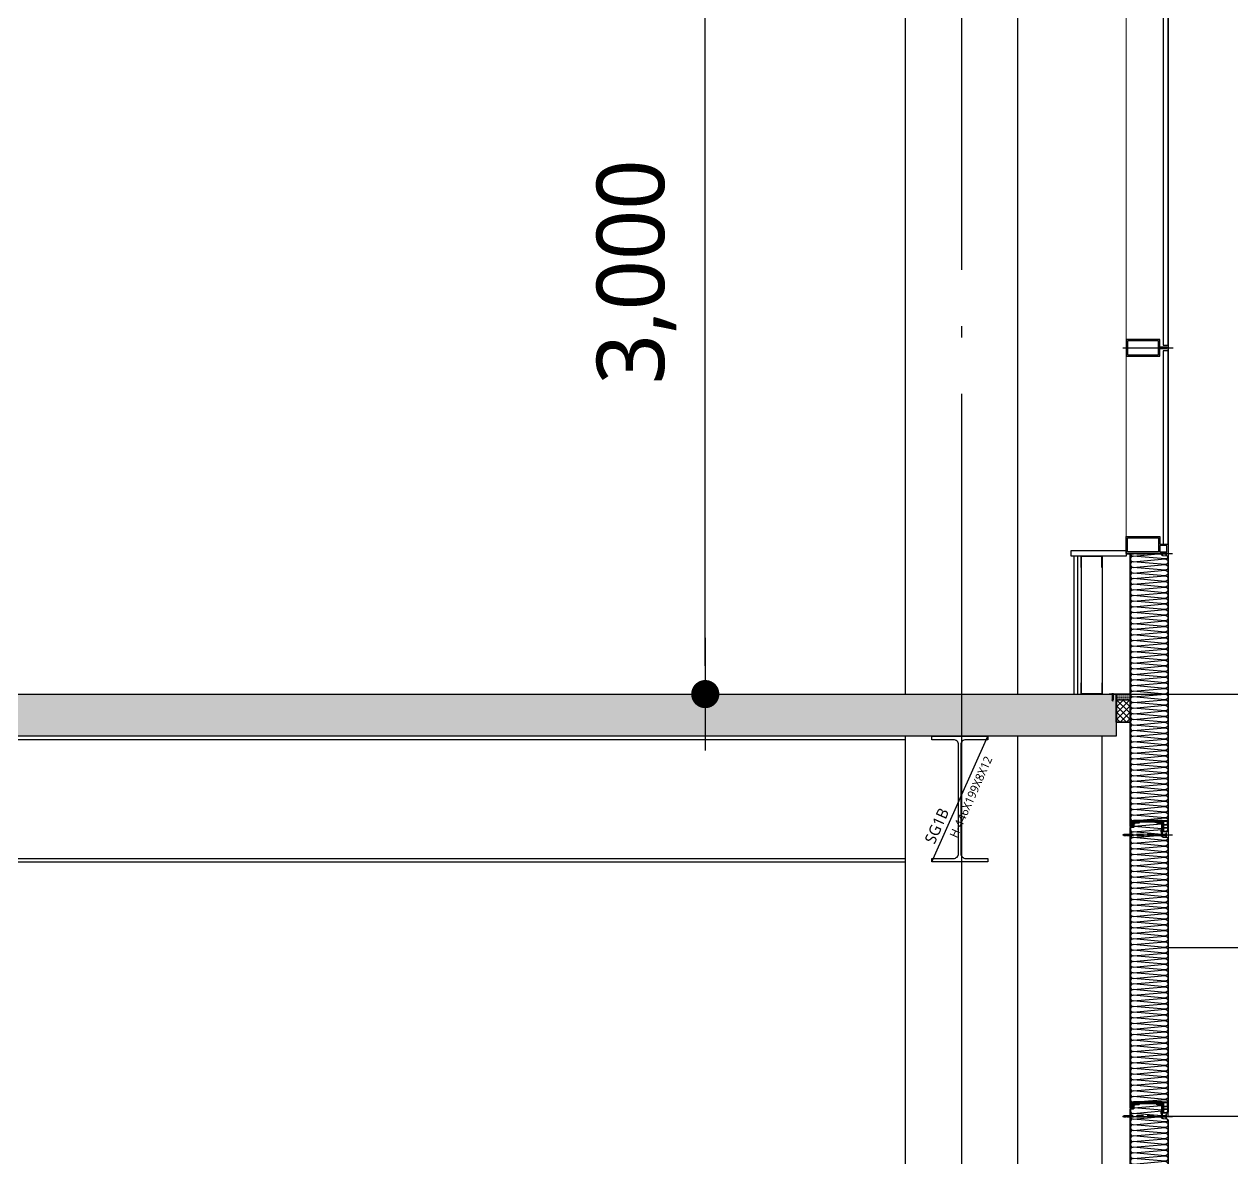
# Model space of a CAD drawing. Header units: millimetres. Extents: x 0 to 672800, y 0 to 118800.
# Drawn here: x 626959 to 631250, y 75847 to 79875 of the extents above; entities that cross this region are included whole.
import ezdxf
from ezdxf.enums import TextEntityAlignment as Align
from ezdxf.xclip import XClip

# ---------------------------------------------------------------- set-up
doc = ezdxf.new("R2010")
doc.units = ezdxf.units.MM
doc.header["$LTSCALE"] = 200
doc.header["$XCLIPFRAME"] = 0
for name, pattern in [('CEN-GAUN', [32.2, 30, -1, 0.2, -1]), ('CENTER', [50.8, 31.75, -6.35, 6.35, -6.35]), ('HID', [2.3, 1.5, -0.8]), ('HIDDEN', [0.375, 0.25, -0.125])]:
    doc.linetypes.add(name, pattern=pattern)
doc.layers.get('DEFPOINTS').update_dxf_attribs({"color": 137})
for name, color, linetype in [('0-S-col', 4, 'Continuous'), ('09GIRDER', 2, 'Continuous'), ('161', 161, 'Continuous'), ('7내부마감', 7, 'Continuous'), ('8HAT', 8, 'Continuous'), ('8HID', 8, 'HID'), ('A-CON', 2, 'Continuous'), ('A-STL4', 4, 'Continuous'), ('AA-DWXM-CURT', 4, 'Continuous'), ('BOLT', 8, 'Continuous'), ('CEN', 1, 'CEN-GAUN'), ('CON', 2, 'Continuous'), ('deta', 8, 'Continuous'), ('ELE-5', 5, 'Continuous'), ('ELE-STL', 252, 'Continuous'), ('HAT', 8, 'Continuous'), ('HAT-253', 253, 'Continuous'), ('HAT-254', 254, 'Continuous'), ('HAT-INS1', 252, 'Continuous'), ('Insul', 252, 'Continuous'), ('PANEL', 6, 'Continuous'), ('STEEL-E', 6, 'Continuous'), ('SYP_INSUL', 252, 'Continuous'), ('WALL', 2, 'Continuous'), ('WIN1', 7, 'Continuous'), ('경량철골', 8, 'Continuous'), ('알루미늄시트', 3, 'Continuous')]:
    doc.layers.add(name, color=color, linetype=linetype)
doc.layers.add('CENTER', color=1, linetype='CENTER', lineweight=5)
doc.layers.add('insulation', color=8, linetype='Continuous', lineweight=5)
doc.layers.add('check', color=61, linetype='Continuous', plot=False)
doc.styles.add('맑은고딕', font='malgun.ttf')
doc.styles.add('스타일1', font='malgun.ttf')
doc.dimstyles.new('CJAK', dxfattribs={"dimscale": 200, "dimtxt": 1.2, "dimasz": 0.5, "dimexe": 2, "dimexo": 3, "dimgap": 0.5, "dimtad": 1, "dimdec": 0, "dimzin": 1, "dimdsep": 46, "dimlunit": 6, "dimtxsty": '맑은고딕', "dimblk": 'CJDOT', "dimcen": 0.09, "dimdle": 1, "dimclrd": 256, "dimclre": 256, "dimclrt": 256, "dimadec": 0, "dimazin": 0, "dimtfac": 1, "dimtdec": 0, "dimtix": 1, "dimtmove": 2, "dimatfit": 3, "dimldrblk": 'CJDOT', "dimfxl": 1, "dimtolj": 1, "dimtzin": 1, "dimarcsym": 0})

# ---------------------------------------------------------------- blocks, each defined once
blk = doc.blocks.new('층간방화구획재1')
at = {"layer": '8HAT'}
h = blk.add_hatch(dxfattribs=at)
h.set_pattern_fill('DOTS', color=256, style=0)
h.set_pattern_definition([(0, (-2398.8753, -4911.6409), (0.79375, 1.5875), [0, -1.5875])])
h.paths.add_polyline_path([(-49.5, 150), (-0.5, 150), (-0.5, 130), (-49.5, 130)])
at = {"layer": 'HAT'}
h = blk.add_hatch(dxfattribs=at)
h.set_pattern_fill('ANSI37', color=256, scale=5)
h.set_pattern_definition([(45, (-13, 30.5), (-11.2253, 11.2253), []), (135, (-13, 30.5), (-11.2253, -11.2253), [])])
h.paths.add_polyline_path([(-0.5, 50.5), (-49.5, 50.5), (-49.5, 130), (-0.5, 130)])
blk.add_lwpolyline([(-49.5, 150), (-0.5, 150), (-0.5, 130), (-49.5, 130)], close=True)
at = {"layer": '8HAT'}
blk.add_lwpolyline([(-0.5, 150.5), (-49.5, 150.5), (-49.5, 50.5), (-0.5, 50.5)], close=True, dxfattribs=at)
at = {"layer": '8HID'}
for p, q in [((9.5, 151.7), (9.5, 151.5)), ((12.2, 151.7), (9.5, 151.7)), ((9.5, 151.5), (11, 150)), ((12.2, 151.5), (9.5, 151.5)), ((11, 150), (14, 150)), ((11, 149.4), (11, 129.5)), ((14, 149.4), (11, 149.4)), ((11, 129.5), (11.2, 129.5)), ((11.2, 129.5), (11.2, 149.4)), ((12.5, 129.5), (11.2, 131.5)), ((11.6, 126.6), (11.2, 129.5)), ((12.2, 151), (12.2, 151.7)), ((12.8, 151), (12.2, 151)), ((14, 129.5), (12.5, 129.5)), ((12.5, 125.6), (12.5, 129.5)), ((12.5, 126.6), (13.1, 129.3)), ((12.8, 151.7), (12.8, 151)), ((15.5, 151.7), (12.8, 151.7)), ((15.5, 151.5), (12.8, 151.5)), ((13.1, 129.3), (13.4, 126.6)), ((13.4, 126.6), (13.8, 129.5)), ((13.8, 149.4), (13.8, 129.5)), ((14, 150), (15.5, 151.5)), ((14, 149.4), (14, 129.5)), ((15.5, 151.5), (15.5, 151.7)), ((12.5, 125.6), (11.6, 126.6)), ((12.5, 126.6), (13.2, 126.4)), ((12.5, 125.6), (13.4, 126.6))]:
    blk.add_line(p, q, dxfattribs=at)
for centre, start, end in [((10.9, 149.7), 289.4712, 70.5288), ((14.1, 149.7), 109.4712, 250.5288)]:
    blk.add_arc(centre, 0.3, start, end, dxfattribs=at)
at = {"layer": 'A-STL4', "color": 9}
blk.add_lwpolyline([(-49.5, 150.5), (-50, 150.5), (-50, 50), (0, 50), (0, 150), (25, 150), (25, 150.5), (25, 150.5), (25, 150.5), (25, 150.5), (25, 150.5), (-0.5, 150.5), (-0.5, 50.5), (-49.5, 50.5)], close=True, dxfattribs=at)
at = {"layer": 'CENTER'}
blk.add_line((12.5, 153.6), (12.5, 123.7), dxfattribs=at)
blk = doc.blocks.new('SCW-1')
at = {"layer": 'BOLT', "color": 8, "linetype": 'HIDDEN', "ltscale": 0.5}
for p, q in [((150, 3), (150, 9)), ((154.1, 12), (151.1, 9)), ((151.1, 9), (151.1, 3)), ((151.1, 3), (154.1, 0)), ((153.1, 5.4), (153.1, 6.6)), ((153.1, 6.6), (154.5, 6.6)), ((154.5, 5.4), (153.1, 5.4)), ((154.5, 12), (154.1, 12)), ((154.1, 0), (154.5, 0)), ((154.5, 6.6), (154.5, 12)), ((154.5, 0), (154.5, 5.4))]:
    blk.add_line(p, q, dxfattribs=at)
for points in [[(0, 6), (9, 7), (11, 9), (12, 7), (10, 3)], [(10, 3), (5, 3), (0, 6), (5, 9), (11, 9)], [(150, 3), (10, 3)], [(11, 9), (150, 9)]]:
    blk.add_lwpolyline(points, dxfattribs=at)
for centre, start, end in [((150.6, 9.2), 199.4712, 340.5288), ((150.6, 2.8), 19.4712, 160.5288)]:
    blk.add_arc(centre, 0.6, start, end, dxfattribs=at)
blk = doc.blocks.new('PANEL-135')
at = {"layer": '161'}
for p, q in [((150, 0), (0, 0)), ((150, -1000), (0, -1000))]:
    blk.add_line(p, q, dxfattribs=at)
at = {"layer": 'BOLT', "color": 8, "linetype": 'HIDDEN', "ltscale": 0.5}
for p, q in [((37.8, 20.4), (41.2, 17)), ((37.8, 19.3), (40.8, 16.3)), ((37.8, 8.7), (40.8, 11.7)), ((37.8, 7.6), (41.2, 11)), ((37.8, 6.4), (41.2, 3)), ((37.8, 5.3), (40.8, 2.3)), ((41.2, 17), (41.2, 11)), ((41.2, 3), (41.2, -3)), ((37.8, -5.3), (40.8, -2.3)), ((37.8, -6.1), (37.8, -6.1)), ((38.6, -5.6), (41.2, -3))]:
    blk.add_line(p, q, dxfattribs=at)
at = {"layer": 'HAT-INS1'}
for points in [[(37.8, 21.4), (137, 30)], [(137, 30.5), (39.6, 38.9)]]:
    blk.add_lwpolyline(points, dxfattribs=at)
for points in [[(147.4, 26.4, -0.625476), (139.5, 10.2), (37.8, 19.1)], [(37.8, 1.4), (139.5, 10.2, -1), (139.5, -9.8), (37.8, -0.9)], [(25.8, -19.8), (139.5, -9.8, -1), (139.5, -29.8), (25.8, -19.8), (25.8, -19.8, 1), (25.8, -39.8, 1)], [(25.8, -39.8), (139.5, -29.8, -1), (139.5, -49.8), (25.8, -39.8), (25.8, -39.8, 1), (25.8, -59.8, 1)], [(16.1, -12.4, 0.338737), (25.8, -19.8)], [(25.8, -59.8), (139.5, -49.8, -1), (139.5, -69.8), (25.8, -59.8), (25.8, -59.8, 1), (25.8, -79.8, 1)], [(25.8, -79.8), (139.5, -69.8, -1), (139.5, -89.8), (25.8, -79.8), (25.8, -79.8, 1), (25.8, -99.8, 1)], [(25.8, -99.8), (139.5, -89.8, -1), (139.5, -109.8), (25.8, -99.8), (25.8, -99.8, 1), (25.8, -119.8, 1)], [(25.8, -119.8), (139.5, -109.8, -1), (139.5, -129.8), (25.8, -119.8), (25.8, -119.8, 1), (25.8, -139.8, 1)], [(25.8, -139.8), (139.5, -129.8, -1), (139.5, -149.8), (25.8, -139.8), (25.8, -139.8, 1), (25.8, -159.8, 1)], [(25.8, -159.8), (139.5, -149.8, -1), (139.5, -169.8), (25.8, -159.8), (25.8, -159.8, 1), (25.8, -179.8, 1)], [(25.8, -179.8), (139.5, -169.8, -1), (139.5, -189.8), (25.8, -179.8), (25.8, -179.8, 1), (25.8, -199.8, 1)], [(25.8, -199.8), (139.5, -189.8, -1), (139.5, -209.8), (25.8, -199.8), (25.8, -199.8, 1), (25.8, -219.8, 1)], [(25.8, -219.8), (139.5, -209.8, -1), (139.5, -229.8), (25.8, -219.8), (25.8, -219.8, 1), (25.8, -239.8, 1)], [(25.8, -239.8), (139.5, -229.8, -1), (139.5, -249.8), (25.8, -239.8), (25.8, -239.8, 1), (25.8, -259.8, 1)], [(25.8, -259.8), (139.5, -249.8, -1), (139.5, -269.8), (25.8, -259.8), (25.8, -259.8, 1), (25.8, -279.8, 1)], [(25.8, -279.8), (139.5, -269.8, -1), (139.5, -289.8), (25.8, -279.8), (25.8, -279.8, 1), (25.8, -299.8, 1)], [(25.8, -299.8), (139.5, -289.8, -1), (139.5, -309.8), (25.8, -299.8), (25.8, -299.8, 1), (25.8, -319.8, 1)], [(25.8, -319.8), (139.5, -309.8, -1), (139.5, -329.8), (25.8, -319.8), (25.8, -319.8, 1), (25.8, -339.8, 1)], [(25.8, -339.8), (139.5, -329.8, -1), (139.5, -349.8), (25.8, -339.8), (25.8, -339.8, 1), (25.8, -359.8, 1)], [(25.8, -359.8), (139.5, -349.8, -1), (139.5, -369.8), (25.8, -359.8), (25.8, -359.8, 1), (25.8, -379.8, 1)], [(25.8, -379.8), (139.5, -369.8, -1), (139.5, -389.8), (25.8, -379.8), (25.8, -379.8, 1), (25.8, -399.8, 1)], [(25.8, -399.8), (139.5, -389.8, -1), (139.5, -409.8), (25.8, -399.8), (25.8, -399.8, 1), (25.8, -419.8, 1)], [(25.8, -419.8), (139.5, -409.8, -1), (139.5, -429.8), (25.8, -419.8), (25.8, -419.8, 1), (25.8, -439.8, 1)], [(25.8, -439.8), (139.5, -429.8, -1), (139.5, -449.8), (25.8, -439.8), (25.8, -439.8, 1), (25.8, -459.8, 1)], [(25.8, -459.8), (139.5, -449.8, -1), (139.5, -469.8), (25.8, -459.8), (25.8, -459.8, 1), (25.8, -479.8, 1)], [(25.8, -479.8), (139.5, -469.8, -1), (139.5, -489.8), (25.8, -479.8), (25.8, -479.8, 1), (25.8, -499.8, 1)], [(25.8, -499.8), (139.5, -489.8, -1), (139.5, -509.8), (25.8, -499.8), (25.8, -499.8, 1), (25.8, -519.8, 1)], [(25.8, -519.8), (139.5, -509.8, -1), (139.5, -529.8), (25.8, -519.8), (25.8, -519.8, 1), (25.8, -539.8, 1)], [(25.8, -539.8), (139.5, -529.8, -1), (139.5, -549.8), (25.8, -539.8), (25.8, -539.8, 1), (25.8, -559.8, 1)], [(25.8, -559.8), (139.5, -549.8, -1), (139.5, -569.8), (25.8, -559.8), (25.8, -559.8, 1), (25.8, -579.8, 1)], [(25.8, -579.8), (139.5, -569.8, -1), (139.5, -589.8), (25.8, -579.8), (25.8, -579.8, 1), (25.8, -599.8, 1)], [(25.8, -599.8), (139.5, -589.8, -1), (139.5, -609.8), (25.8, -599.8), (25.8, -599.8, 1), (25.8, -619.8, 1)], [(25.8, -619.8), (139.5, -609.8, -1), (139.5, -629.8), (25.8, -619.8), (25.8, -619.8, 1), (25.8, -639.8, 1)], [(25.8, -639.8), (139.5, -629.8, -1), (139.5, -649.8), (25.8, -639.8), (25.8, -639.8, 1), (25.8, -659.8, 1)], [(25.8, -659.8), (139.5, -649.8, -1), (139.5, -669.8), (25.8, -659.8), (25.8, -659.8, 1), (25.8, -679.8, 1)], [(25.8, -679.8), (139.5, -669.8, -1), (139.5, -689.8), (25.8, -679.8), (25.8, -679.8, 1), (25.8, -699.8, 1)], [(25.8, -699.8), (139.5, -689.8, -1), (139.5, -709.8), (25.8, -699.8), (25.8, -699.8, 1), (25.8, -719.8, 1)], [(25.8, -719.8), (139.5, -709.8, -1), (139.5, -729.8), (25.8, -719.8), (25.8, -719.8, 1), (25.8, -739.8, 1)], [(25.8, -739.8), (139.5, -729.8, -1), (139.5, -749.8), (25.8, -739.8), (25.8, -739.8, 1), (25.8, -759.8, 1)], [(25.8, -759.8), (139.5, -749.8, -1), (139.5, -769.8), (25.8, -759.8), (25.8, -759.8, 1), (25.8, -779.8, 1)], [(25.8, -779.8), (139.5, -769.8, -1), (139.5, -789.8), (25.8, -779.8), (25.8, -779.8, 1), (25.8, -799.8, 1)], [(25.8, -799.8), (139.5, -789.8, -1), (139.5, -809.8), (25.8, -799.8), (25.8, -799.8, 1), (25.8, -819.8, 1)], [(25.8, -819.8), (139.5, -809.8, -1), (139.5, -829.8), (25.8, -819.8), (25.8, -819.8, 1), (25.8, -839.8, 1)], [(25.8, -839.8), (139.5, -829.8, -1), (139.5, -849.8), (25.8, -839.8), (25.8, -839.8, 1), (25.8, -859.8, 1)], [(25.8, -859.8), (139.5, -849.8, -1), (139.5, -869.8), (25.8, -859.8), (25.8, -859.8, 1), (25.8, -879.8, 1)], [(25.8, -879.8), (139.5, -869.8, -1), (139.5, -889.8), (25.8, -879.8), (25.8, -879.8, 1), (25.8, -899.8, 1)], [(25.8, -899.8), (139.5, -889.8, -1), (139.5, -909.8), (25.8, -899.8), (25.8, -899.8, 1), (25.8, -919.8, 1)], [(25.8, -919.8), (139.5, -909.8, -1), (139.5, -929.8), (25.8, -919.8), (25.8, -919.8, 1), (25.8, -939.8, 1)], [(129.1, -948.8), (25.8, -939.8), (25.8, -939.8, 0.541794), (16.7, -953.8, 0.541794)], [(25.8, -939.8), (139.5, -929.8, -1), (139.5, -949.8), (138.9, -949.7)]]:
    blk.add_lwpolyline(points, format="xyb", dxfattribs=at)
at = {"layer": 'Insul', "color": 251}
for p, q in [((18.3, -964.5), (18.3, -973.7)), ((32.3, -964.5), (18.3, -964.5)), ((32.3, -973.7), (18.3, -973.7)), ((18.3, -974.7), (18.3, -983)), ((32.3, -974.7), (18.3, -974.7)), ((29, -986.4), (21.7, -986.4)), ((32.3, -964.5), (32.3, -973.7)), ((32.3, -974.7), (32.3, -983))]:
    blk.add_line(p, q, dxfattribs=at)
for points in [[(135.1, 38.5), (136, 38.5, 0.414214), (136.3, 38.8), (136.3, 39), (136.3, 39.5, 0.414214), (133.3, 42.5), (128.3, 43.2), (120.8, 43.2, -0.414214), (120.3, 43.7), (120.3, 44, -0.414214), (120.8, 44.5), (133.9, 44.5), (135.5, 44.1, 0.487928), (135.9, 44.4), (135.9, 44.5, 0.414214), (133.9, 46.5), (82.3, 46.5), (40.6, 46.5, 0.414214), (38.6, 44.5), (38.6, 44.4, 0.487928), (39, 44.1), (40.6, 44.5), (53.7, 44.5, -0.414214), (54.2, 44), (54.2, 43.7, -0.414214), (53.7, 43.2), (46.1, 43.2), (41.1, 42.5, 0.414214), (38.1, 39.5), (38.1, 39), (38.1, 38.8, 0.414214), (38.4, 38.5), (39.3, 38.5, 0.414214), (39.6, 38.8), (39.6, 39, -0.414214), (41.1, 40.5), (46.1, 41.2), (54.7, 41.2, 0.414214), (56.2, 42.7), (56.2, 44, -0.414214), (56.7, 44.5), (82.3, 44.5), (117.8, 44.5, -0.414214), (118.3, 44), (118.3, 42.7, 0.414214), (119.8, 41.2), (128.3, 41.2), (133.3, 40.5, -0.414214), (134.8, 39), (134.8, 38.8, 0.414214)], [(135.1, 38.5), (136, 38.5, 0.414214), (136.3, 38.8), (136.3, 39), (136.3, 39.5, 0.414214), (133.3, 42.5), (128.3, 43.2), (120.8, 43.2, -0.414214), (120.3, 43.7), (120.3, 44, -0.414214), (120.8, 44.5), (133.9, 44.5), (135.5, 44.1, 0.487928), (135.9, 44.4), (135.9, 44.5, 0.414214), (133.9, 46.5), (82.3, 46.5), (40.6, 46.5, 0.414214), (38.6, 44.5), (38.6, 44.4, 0.487928), (39, 44.1), (40.6, 44.5), (53.7, 44.5, -0.414214), (54.2, 44), (54.2, 43.7, -0.414214), (53.7, 43.2), (46.1, 43.2), (41.1, 42.5, 0.414214), (38.1, 39.5), (38.1, 39), (38.1, 38.8, 0.414214), (38.4, 38.5), (39.3, 38.5, 0.414214), (39.6, 38.8), (39.6, 39, -0.414214), (41.1, 40.5), (46.1, 41.2), (54.7, 41.2, 0.414214), (56.2, 42.7), (56.2, 44, -0.414214), (56.7, 44.5), (82.3, 44.5), (117.8, 44.5, -0.414214), (118.3, 44), (118.3, 42.7, 0.414214), (119.8, 41.2), (128.3, 41.2), (133.3, 40.5, -0.414214), (134.8, 39), (134.8, 38.8, 0.414214)], [(148.7, -968.9, -0.414214), (146.2, -971.4), (142.9, -971.4, -0.414214), (140.4, -968.9), (140.4, -953.8, 0.414214), (139.4, -952.8), (136.9, -952.8), (136.9, -951.8), (39, -951.8), (39, -952.8), (35.1, -952.8, 0.414214), (34.1, -953.8), (34.1, -983, -0.414191), (29.1, -988), (21.7, -988, -0.414236), (16.7, -983), (16.7, -949.8), (37, -949.8), (37, -948.8), (138.9, -948.8), (138.9, -949.8), (148.7, -949.8)], [(148.7, -968.9, -0.414214), (146.2, -971.4), (142.9, -971.4, -0.414214), (140.4, -968.9), (140.4, -953.8, 0.414214), (139.4, -952.8), (136.9, -952.8), (136.9, -951.8), (39, -951.8), (39, -952.8), (35.1, -952.8, 0.414214), (34.1, -953.8), (34.1, -983, -0.414191), (29.1, -988), (21.7, -988, -0.414236), (16.7, -983), (16.7, -949.8), (37, -949.8), (37, -948.8), (138.9, -948.8), (138.9, -949.8), (148.7, -949.8)], [(142, -951.4), (147, -951.4), (147, -968.9, -0.414214), (146.2, -969.7), (142.9, -969.7, -0.414214), (142, -968.9)]]:
    blk.add_lwpolyline(points, format="xyb", close=True, dxfattribs=at)
blk.add_lwpolyline([(32.3, -952.5), (32.3, -963.5), (18.3, -963.5), (18.3, -952.5)], close=True, dxfattribs=at)
for centre, start, end in [((21.7, -983), 180, 270.0043), ((29, -983), 270.0043, 0)]:
    blk.add_arc(centre, 3.35, start, end, dxfattribs=at)
at = {"layer": 'PANEL', "ltscale": 3}
for points in [[(44, 43.3), (44, 44.1), (39, 44.1, 0.414214), (37, 42.1), (37, -3.7, -0.39552), (32.8, -8.2), (19.7, -9.1, 0.39896), (15, -14.1), (15, -444.5), (15, -983.8, 0.414242), (20, -988.8), (31.5, -988.8, 0.414191), (35, -985.3), (35, -953.3), (42, -953.3), (42, -952.5), (34.2, -952.5), (34.2, -985.3, -0.414191), (31.5, -988), (20, -988, -0.414242), (15.8, -983.8), (15.8, -444.5), (15.8, -14.1, -0.399273), (19.8, -9.9), (32.8, -9, 0.39552), (37.8, -3.7), (37.8, 42.1, -0.414214), (39, 43.3), (44, 43.3)], [(130.5, 44.1), (130.5, 44.1), (130.5, 43.6), (135.5, 43.6, -0.414214), (137, 42.1), (137, 28.4, 0.414214), (139, 26.4), (148, 26.4, -0.414214), (149.5, 24.9), (149.5, -391.9), (149.5, -969.9, -0.414214), (148, -971.4), (141, -971.4, -0.414214), (139.5, -969.9), (139.5, -952.8), (137, -952.8), (137, -953.3), (139, -953.3), (139, -969.9, 0.414214), (141, -971.9), (148, -971.9, 0.414214), (150, -969.9), (150, -391.9), (150, 24.9, 0.414214), (148, 26.9), (139, 26.9, -0.414214), (137.5, 28.4), (137.5, 42.1, 0.414214), (135.5, 44.1), (130.5, 44.1)]]:
    blk.add_lwpolyline(points, format="xyb", dxfattribs=at)
at = {"layer": 'SYP_INSUL'}
for points in [[(56.2, 43.2), (70.1, 44.5)], [(37.8, 41.4), (38.9, 41.5)], [(38.1, 39), (37.8, 39.1)]]:
    blk.add_lwpolyline(points, dxfattribs=at)
at = {"layer": 'WALL', "color": 3}
blk.add_line((44, 43.3), (44, 43.3), dxfattribs=at)
at = {"xscale": -1}
blk.add_blockref('SCW-1', (176.2, -6), dxfattribs=at)
blk = doc.blocks.new('WB-150-E')
at = {"layer": 'WIN1'}
blk.add_lwpolyline([(200, 60), (50, 60), (50, 0), (170, 0), (170, 27.5), (200, 27.5), (200, 60)], dxfattribs=at)
at = {"layer": 'WIN1', "color": 251}
blk.add_lwpolyline([(55, 55), (55, 5), (165, 5), (165, 55)], close=True, dxfattribs=at)
blk.add_lwpolyline([(195, 32.5), (170, 32.5), (170, 55), (195, 55), (195, 32.5)], dxfattribs=at)
blk = doc.blocks.new('WB-150-C')
at = {"layer": 'WIN1', "color": 251}
blk.add_line((38.9, 30), (217.2, 30), dxfattribs=at)
at = {"layer": 'WIN1'}
blk.add_lwpolyline([(195, 32.5), (170, 32.5), (170, 60), (50, 60), (50, 0), (170, 0), (170, 27.5), (195, 27.5)], close=True, dxfattribs=at)
at = {"layer": 'WIN1', "color": 251}
blk.add_lwpolyline([(55, 55), (55, 5), (165, 5), (165, 55)], close=True, dxfattribs=at)
blk.add_arc((224, 30), 26, 157.3801, 202.6199, dxfattribs=at)
blk = doc.blocks.new('WWW-150-2')
at = {"layer": 'AA-DWXM-CURT'}
for points in [[(132, 740), (150, 740), (150, 1967.5), (132, 1967.5)], [(132, 32.5), (150, 32.5), (150, 720), (132, 720)]]:
    blk.add_lwpolyline(points, close=True, dxfattribs=at)
at = {"layer": 'insulation'}
blk.add_line((0, 1940), (0, 60), dxfattribs=at)
for name, p in [('WB-150-E', (-50, 1940)), ('WB-150-C', (-50, 700))]:
    blk.add_blockref(name, p, dxfattribs=at)
at = {"layer": 'insulation', "xscale": -1, "rotation": 180}
blk.add_blockref('WB-150-E', (-50, 60), dxfattribs=at)
blk = doc.blocks.new('CJDOT')
blk.add_line((-2, 0), (2, 0))
at = {"const_width": 0.5}
blk.add_lwpolyline([(-0.25, 0, 1), (0.25, 0, 1)], format="xyb", close=True, dxfattribs=at)
blk = doc.blocks.new('*D360')
at = {"layer": 'check', "lineweight": -2, "transparency": 16777216}
for p, q in [((628056.5, 80494.9), (629778.7, 80494.9)), ((629378.7, 77594.9), (629378.7, 80394.9)), ((628056.5, 77494.9), (629778.7, 77494.9))]:
    blk.add_line(p, q, dxfattribs=at)
at = {"layer": 'DEFPOINTS', "color": 0, "transparency": 16777216}
for p in [(627456.5, 80494.9), (629378.7, 80494.9), (627456.5, 77494.9)]:
    blk.add_point(p, dxfattribs=at)
at = {"layer": 'check', "lineweight": -2, "transparency": 16777216, "xscale": 100, "yscale": 100, "zscale": 100}
for p, rotation in [((629378.7, 80494.9), 90), ((629378.7, 77494.9), 270)]:
    blk.add_blockref('CJDOT', p, dxfattribs=dict(at, rotation=rotation))
at = {"layer": 'check', "transparency": 16777216, "insert": (629134.5, 78994.9), "char_height": 240, "attachment_point": 5, "rotation": 90, "style": '맑은고딕'}
blk.add_mtext('\\A1;3,000', dxfattribs=at)
blk = doc.blocks.new('WA-DN')
at = {"layer": '7내부마감'}
blk.add_line((-185, -10), (-185, -500), dxfattribs=at)
blk.add_lwpolyline([(-195, 10), (0, 10), (0, -10), (-195, -10)], close=True, dxfattribs=at)
at = {"layer": 'deta'}
for p, q in [((-172.5, -10), (-172.5, -500)), ((-160, -10), (-160, -500)), ((-85, -50), (-85, -500))]:
    blk.add_line(p, q, dxfattribs=at)
at = {"layer": '경량철골'}
for points in [[(-85, -50), (-85.8, -50), (-85.8, -11.1, 0.414214), (-86.1, -10.8), (-158.9, -10.8, 0.414214), (-159.2, -11.1), (-159.2, -50), (-160, -50), (-160, -10.8, -0.414214), (-159.2, -10), (-85.8, -10, -0.414214), (-85, -10.8)], [(-85, -460), (-85.8, -460), (-85.8, -498.9, -0.414214), (-86.1, -499.2), (-158.9, -499.2, -0.414214), (-159.2, -498.9), (-159.2, -460), (-160, -460), (-160, -499.2, 0.414214), (-159.2, -500), (-85.8, -500, 0.414214), (-85, -499.2)]]:
    blk.add_lwpolyline(points, format="xyb", close=True, dxfattribs=at)
blk = doc.blocks.new('SG-SG1B')
at = {"layer": '09GIRDER', "flags": 128}
blk.add_lwpolyline([(27.9, 12), (105.4, 12, 0.414214), (123.4, 30), (123.4, 416, 0.414214), (105.4, 434), (27.9, 434), (27.9, 446), (226.9, 446), (226.9, 434), (149.4, 434, 0.414214), (131.4, 416), (131.4, 30, 0.414214), (149.4, 12), (226.9, 12), (226.9, 0), (27.9, 0)], format="xyb", close=True, dxfattribs=at)
at = {"layer": 'DEFPOINTS'}
blk.add_line((27.9, 0), (226.9, 446), dxfattribs=at)
at = {"layer": 'DEFPOINTS', "style": '스타일1'}
for s, height, p in [('H-446X199X8X12', 30, (167.2, 230.6)), ('SG1B', 40, (46, 128, 0))]:
    blk.add_text(s, height=height, rotation=65.9541, dxfattribs=at).set_placement(p, align=Align.MIDDLE_CENTER)

msp = doc.modelspace()

# ---------------------------------------------------------------- hatches: boundary and pattern name
at = {"layer": 'HAT-254'}
h = msp.add_hatch(color=256, dxfattribs=at)
h.dxf.hatch_style = 1
h.paths.add_polyline_path([(630838.7, 77494.9), (618888.5, 77494.9), (618888.5, 77344.9), (630838.7, 77344.9)])

# ---------------------------------------------------------------- linework, layer by layer
at = {"layer": '0-S-col', "color": 8}
msp.add_line((630788.7, 72094.9), (630788.7, 77344.9), dxfattribs=at)
for points in [[(630488.7, 77494.9), (630488.7, 81844.9), (630088.7, 81844.9), (630088.7, 77494.9)], [(630088.7, 77344.9), (630088.7, 71994.9), (630488.7, 71994.9), (630488.7, 77344.9)]]:
    msp.add_lwpolyline(points, dxfattribs=at)
at = {"layer": 'A-CON'}
for points in [[(618888.5, 77494.9), (630838.7, 77494.9), (630838.7, 77344.9)], [(630838.7, 77344.9), (618888.5, 77344.9)]]:
    msp.add_lwpolyline(points, dxfattribs=at)
at = {"layer": 'CEN'}
for p, q in [((630288.7, 91441.6), (630288.7, 66441.6)), ((615288.5, 77494.9), (635288.7, 77494.9))]:
    msp.add_line(p, q, dxfattribs=at)
at = {"layer": 'ELE-5'}
msp.add_lwpolyline([(631023.7, 76594.9), (633588.7, 76594.9), (633588.7, 75994.9), (631023.7, 75994.9)], close=True, dxfattribs=at)
at = {"layer": 'ELE-STL'}
for p, q in [((630088.7, 77332.9), (620463.7, 77332.9)), ((620463.7, 76910.9), (630088.7, 76910.9)), ((620463.7, 76898.9), (630088.7, 76898.9))]:
    msp.add_line(p, q, dxfattribs=at)
at = {"layer": '알루미늄시트', "color": 6}
msp.add_line((631023.7, 84194.9), (631023.7, 76594.9), dxfattribs=at)

# ---------------------------------------------------------------- block references
at = {"layer": '09GIRDER'}
msp.add_blockref('SG-SG1B', (630155.3, 76898.9), dxfattribs=at)
at = {"layer": 'CON'}
ref = msp.add_blockref('PANEL-135', (631038.7, 77994.9), dxfattribs=dict(at, xscale=-1))
XClip(ref).set_block_clipping_path([(-0.0000000012, -1000), (165, 0.0000000005)])
at = {"layer": 'CON', "xscale": -1}
for p in [(631038.7, 76994.9), (631038.7, 75994.9)]:
    msp.add_blockref('PANEL-135', p, dxfattribs=at)
at = {"layer": 'HAT-253'}
msp.add_blockref('WA-DN', (630873.7, 77994.9), dxfattribs=at)
at = {"layer": 'STEEL-E'}
msp.add_blockref('WWW-150-2', (630873.7, 77994.9), dxfattribs=at)
at = {"layer": 'STEEL-E', "xscale": -1}
msp.add_blockref('층간방화구획재1', (630838.7, 77344.9), dxfattribs=at)

# ---------------------------------------------------------------- dimensions: what is measured, and where the dimension line sits
at = {"layer": 'check'}
dim = msp.add_linear_dim(base=(629378.7, 80494.9), p1=(627456.5, 77494.9), p2=(627456.5, 80494.9), angle=90, dimstyle='CJAK', dxfattribs=at)
dim.commit()
dim.dimension.update_dxf_attribs({"geometry": '*D360', "text_midpoint": (629134.5, 78994.9)})

doc.saveas('drawing.dxf')
